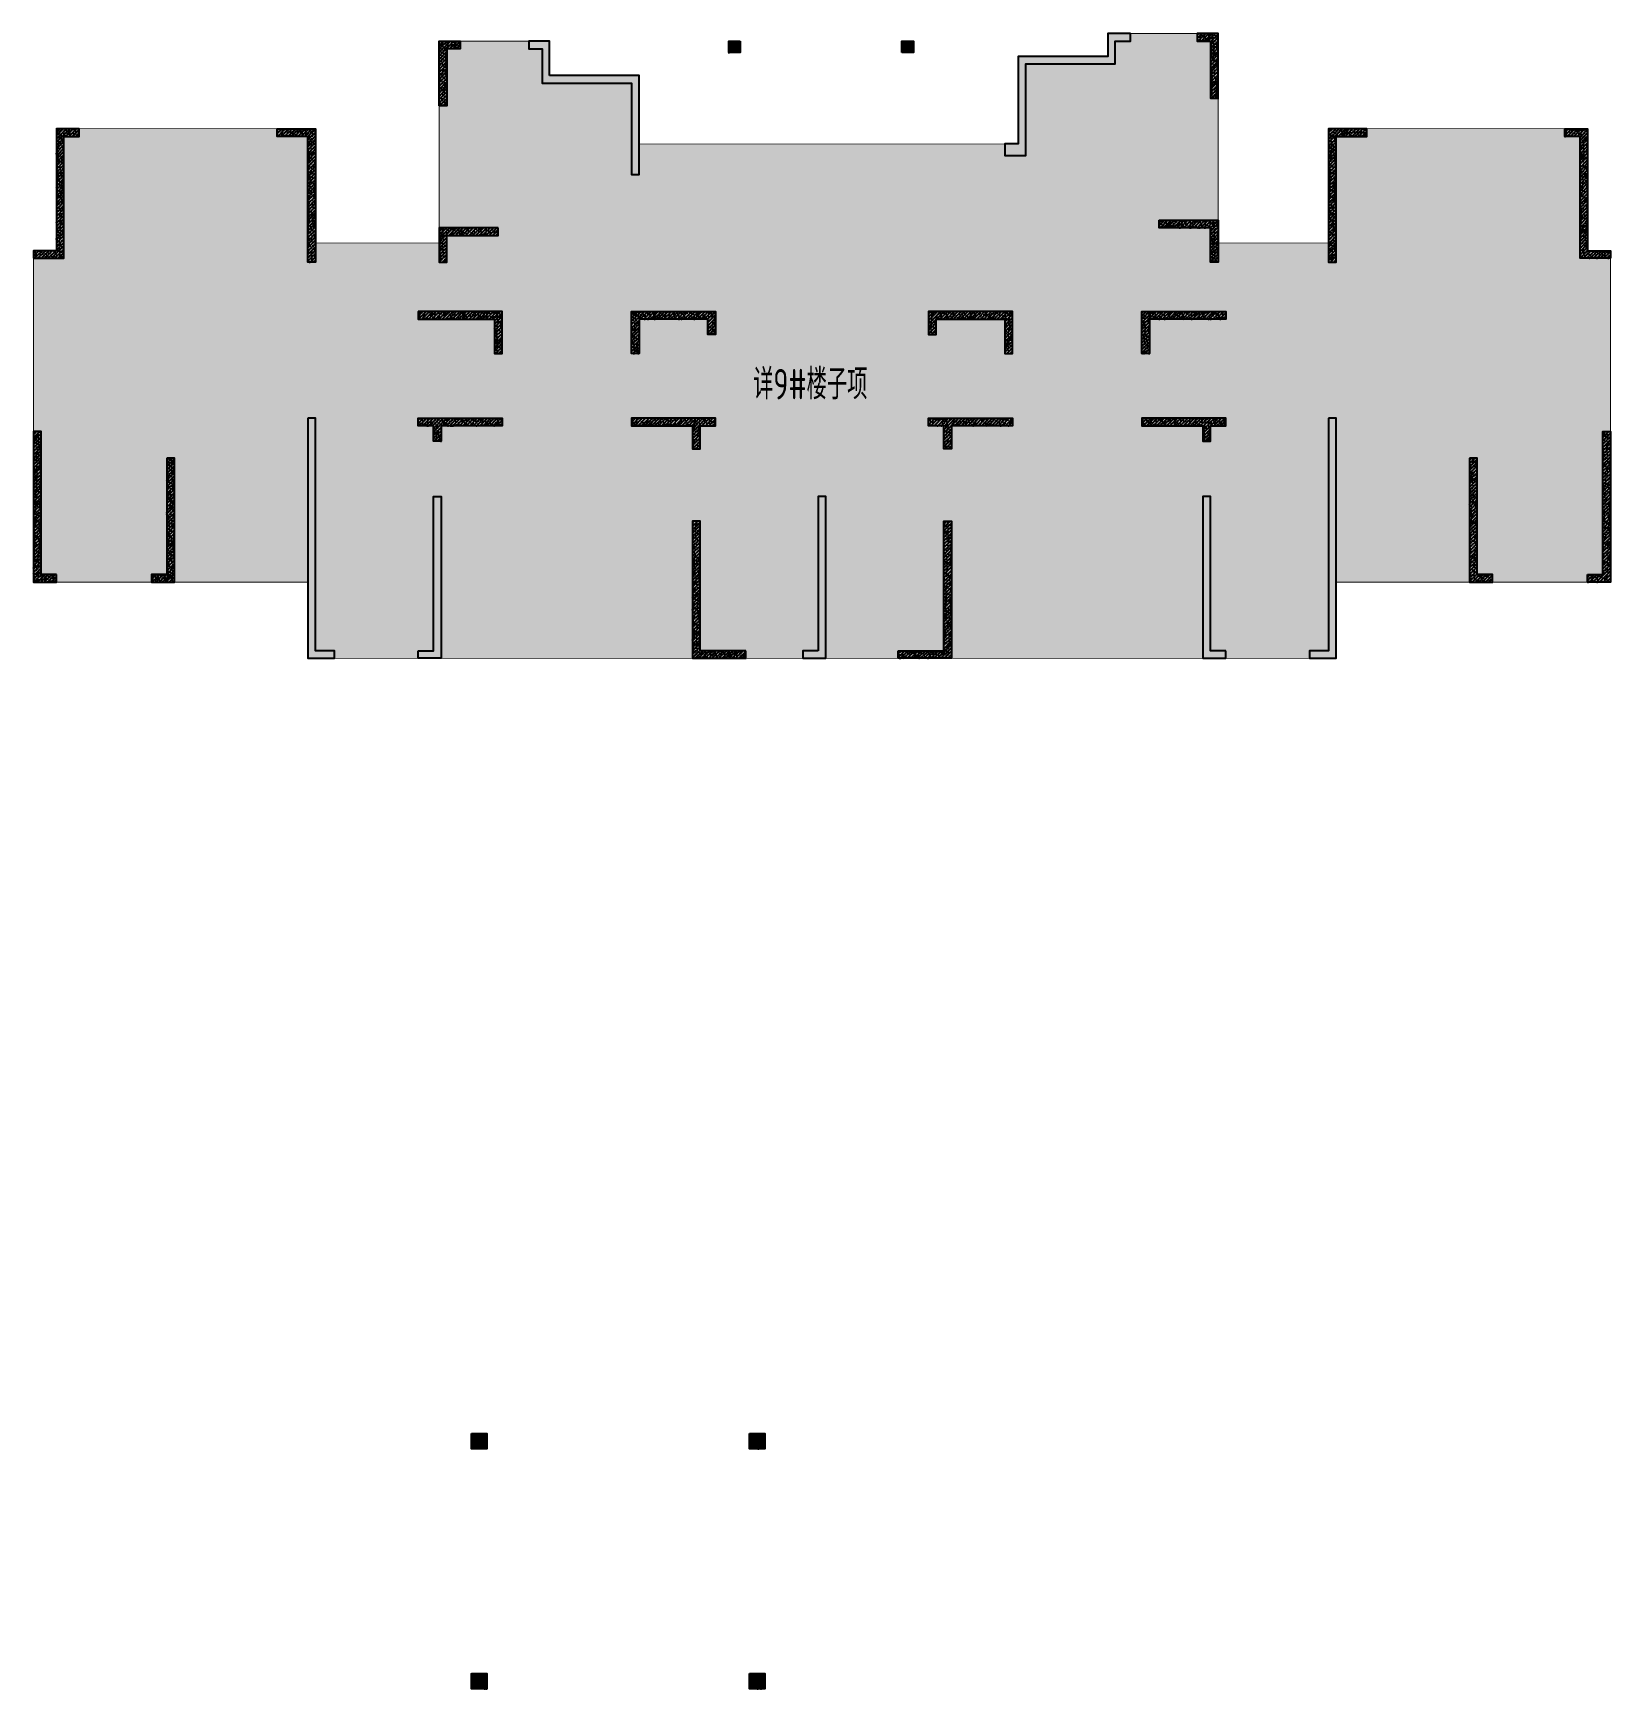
# Model space of a CAD drawing. Extents: x 923964 to 1204934, y 804567 to 1705037.
# Drawn here: x 944414 to 985834, y 805077 to 848537 of the extents above; entities that cross this region are included whole.
import ezdxf
from ezdxf.enums import TextEntityAlignment as Align

# ---------------------------------------------------------------- set-up
doc = ezdxf.new("R2010")
doc.units = 0
doc.header["$LTSCALE"] = 500
for name, color, linetype in [('S_COLU', 2, 'CONTINUOUS'), ('S_COLU_HACH', 15, 'CONTINUOUS'), ('S_WALL', 2, 'CONTINUOUS'), ('S_WALL_HACH', 30, 'CONTINUOUS'), ('S_WALL_OTHE_HACH', 33, 'CONTINUOUS'), ('主楼填充1', 1, 'CONTINUOUS')]:
    doc.layers.add(name, color=color, linetype=linetype)
doc.layers.add('S_POST_OTHE', color=110, linetype='CONTINUOUS', plot=False)
doc.styles.add('TH-STYLE3', font='tssdeng.shx', dxfattribs={"width": 0.7, "bigfont": 'tssdchn.shx'})
pattern_1 = [(45, (0, -100), (-44.1941738, 44.1941738), []), (50, (0, -100), (179.315046, -15.688034), [18.75, -206.25]), (355, (0, -100), (-34.687833, 188.048033), [15, -165]), (100.4514, (14.94, -101.3), (144.627345, 172.359886), [15.935047, -175.285528]), (46.1842, (0, -50), (266.810262, -41.379754), [28.125, -309.375]), (96.6356, (22.23, -53.45), (233.665676, 243.52947), [23.90257, -262.92825]), (351.1842, (0, -50), (233.665486, 243.52965), [22.5, -247.5]), (21, (25, -62.5), (149.226763, -100.654723), [18.75, -206.25]), (326, (25, -62.5), (60.828833, 181.28751), [15, -165]), (71.4514, (37.44, -70.89), (210.055657, 80.632624), [15.935047, -175.285528]), (37.5, (0, -100), (3.0399638, 83.2234635), [0, -163, 0, -167.5, 0, -165.625]), (7.5, (0, -100), (65.7673844, 98.602928), [0, -95.5, 0, -159.25, 0, -63.125]), (327.5, (-55.75, -100), (133.455609, -5.638718), [0, -62.5, 0, -195, 0, -258.75]), (317.5, (-80.75, -100), (145.796542, 25.026246), [0, -81.25, 0, -129.5, 0, -183.75])]
pattern_2 = [(45, (654442.81, 471564.573), (-44.194174, 44.194174), []), (50, (654442.81, 471564.57), (179.315046, -15.688034), [18.75, -206.25]), (355, (654442.81, 471564.57), (-34.687833, 188.048033), [15, -165]), (100.4514, (654457.75, 471563.27), (144.627345, 172.359886), [15.93505, -175.28553]), (46.1842, (654442.8, 471614.57), (266.81026, -41.37975), [28.125, -309.375]), (96.6356, (654465.04, 471611.12), (233.66568, 243.52947), [23.90257, -262.92825]), (351.1842, (654442.8, 471614.57), (233.66549, 243.52965), [22.5, -247.5]), (21, (654467.81, 471602.07), (149.226763, -100.654723), [18.75, -206.25]), (326, (654467.81, 471602.07), (60.82883, 181.28751), [15, -165]), (71.4514, (654480.24, 471593.69), (210.05566, 80.632624), [15.93505, -175.28553]), (37.5, (654442.81, 471564.57), (3.039964, 83.2234635), [0, -163, 0, -167.5, 0, -165.625]), (7.5, (654442.81, 471564.57), (65.767384, 98.602928), [0, -95.5, 0, -159.25, 0, -63.125]), (327.5, (654387.06, 471564.57), (133.455609, -5.638718), [0, -62.5, 0, -195, 0, -258.75]), (317.5, (654362.06, 471564.57), (145.796542, 25.026246), [0, -81.25, 0, -129.5, 0, -183.75])]
pattern_3 = [(45, (648710.967, 518324.16), (-44.194174, 44.194174), []), (50, (648710.97, 518324.16), (179.315046, -15.688034), [18.75, -206.25]), (355, (648710.97, 518324.16), (-34.68783, 188.04803), [15, -165]), (100.4514, (648725.91, 518322.85), (144.627345, 172.359886), [15.93505, -175.28553]), (46.1842, (648710.97, 518374.16), (266.81026, -41.37975), [28.125, -309.375]), (96.6356, (648733.2, 518370.7), (233.66568, 243.52947), [23.90257, -262.92825]), (351.1842, (648710.97, 518374.16), (233.66549, 243.52965), [22.5, -247.5]), (21, (648735.97, 518361.66), (149.226763, -100.654723), [18.75, -206.25]), (326, (648735.97, 518361.66), (60.82883, 181.28751), [15, -165]), (71.4514, (648748.4, 518353.27), (210.05566, 80.632624), [15.93505, -175.28553]), (37.5, (648710.967, 518324.16), (3.039964, 83.2234635), [0, -163, 0, -167.5, 0, -165.625]), (7.5, (648710.97, 518324.16), (65.767384, 98.602928), [0, -95.5, 0, -159.25, 0, -63.125]), (327.5, (648655.22, 518324.16), (133.455609, -5.638718), [0, -62.5, 0, -195, 0, -258.75]), (317.5, (648630.22, 518324.16), (145.796542, 25.026246), [0, -81.25, 0, -129.5, 0, -183.75])]
pattern_4 = [(45, (648710.967, 218324.16), (-44.194174, 44.194174), []), (50, (648710.97, 218324.16), (179.315046, -15.688034), [18.75, -206.25]), (355, (648710.97, 218324.16), (-34.687833, 188.048033), [15, -165]), (100.4514, (648725.91, 218322.85), (144.627345, 172.359886), [15.935047, -175.28553]), (46.1842, (648710.97, 218374.16), (266.81026, -41.379754), [28.125, -309.375]), (96.6356, (648733.2, 218370.7), (233.66568, 243.52947), [23.90257, -262.92825]), (351.1842, (648710.97, 218374.16), (233.66549, 243.52965), [22.5, -247.5]), (21, (648735.97, 218361.66), (149.226763, -100.654723), [18.75, -206.25]), (326, (648735.97, 218361.66), (60.828833, 181.28751), [15, -165]), (71.4514, (648748.4, 218353.27), (210.055657, 80.632624), [15.935047, -175.28553]), (37.5, (648710.967, 218324.16), (3.039964, 83.2234635), [0, -163, 0, -167.5, 0, -165.625]), (7.5, (648710.97, 218324.16), (65.767384, 98.602928), [0, -95.5, 0, -159.25, 0, -63.125]), (327.5, (648655.22, 218324.16), (133.455609, -5.638718), [0, -62.5, 0, -195, 0, -258.75]), (317.5, (648630.22, 218324.16), (145.796542, 25.026246), [0, -81.25, 0, -129.5, 0, -183.75])]

msp = doc.modelspace()

# ---------------------------------------------------------------- hatches: boundary and pattern name
at = {"layer": 'S_COLU_HACH'}
h = msp.add_hatch(color=256, dxfattribs=at)
h.dxf.hatch_style = 1
h.paths.add_polyline_path([(962974, 848327), (962974, 848027), (962674, 848027), (962674, 848327)])
h = msp.add_hatch(color=256, dxfattribs=at)
h.dxf.hatch_style = 1
h.paths.add_polyline_path([(967224, 848027), (967224, 848327), (967524, 848327), (967524, 848027)])
h = msp.add_hatch(color=256, dxfattribs=at)
h.dxf.hatch_style = 1
h.paths.add_polyline_path([(955923, 811777), (956323, 811777), (956323, 811377), (955923, 811377)])
h = msp.add_hatch(color=256, dxfattribs=at)
h.dxf.hatch_style = 1
h.paths.add_polyline_path([(963223, 811777), (963623, 811777), (963623, 811377), (963223, 811377)])
h = msp.add_hatch(color=256, dxfattribs=at)
h.dxf.hatch_style = 1
h.paths.add_polyline_path([(955923, 805477), (956323, 805477), (956323, 805077), (955923, 805077)])
h = msp.add_hatch(color=256, dxfattribs=at)
h.dxf.hatch_style = 1
h.paths.add_polyline_path([(963223, 805477), (963623, 805477), (963623, 805077), (963223, 805077)])
at = {"layer": 'S_WALL_HACH'}
h = msp.add_hatch(color=256, dxfattribs=at)
h.dxf.hatch_style = 1
h.paths.add_polyline_path([(973224, 848527), (972624, 848527), (972624, 847927), (970274, 847927), (970274, 845627), (969924, 845627), (969924, 845327), (970474, 845327), (970474, 847727), (972624, 847727), (972824, 847727), (972824, 848327), (973224, 848327)])
h = msp.add_hatch(color=256, dxfattribs=at)
h.dxf.hatch_style = 1
h.paths.add_polyline_path([(975524, 846827), (975524, 848527), (974974, 848527), (974974, 848327), (975324, 848327), (975324, 846827)])
h = msp.add_hatch(color=256, dxfattribs=at)
h.dxf.hatch_style = 1
h.paths.add_polyline_path([(955074, 846627), (955074, 848327), (955624, 848327), (955624, 848127), (955274, 848127), (955274, 846627)])
h = msp.add_hatch(color=256, dxfattribs=at)
h.dxf.hatch_style = 1
h.paths.add_polyline_path([(957974, 847427), (957974, 848327), (957424, 848327), (957424, 848127), (957774, 848127), (957774, 847227), (957974, 847227), (960124, 847227), (960124, 844827), (960324, 844827), (960324, 847427)])
h = msp.add_hatch(color=256, dxfattribs=at)
h.dxf.hatch_style = 1
h.paths.add_polyline_path([(944424, 842627), (945224, 842627), (945224, 845827), (945624, 845827), (945624, 846027), (945024, 846027), (945024, 842827), (944424, 842827)])
h = msp.add_hatch(color=256, dxfattribs=at)
h.dxf.hatch_style = 1
h.paths.add_polyline_path([(951624, 845827), (950824, 845827), (950824, 846027), (951824, 846027), (951824, 842527), (951624, 842527)])
h = msp.add_hatch(color=256, dxfattribs=at)
h.dxf.hatch_style = 1
h.paths.add_polyline_path([(978624, 845827), (979424, 845827), (979424, 846027), (978424, 846027), (978424, 842527), (978624, 842527)])
h = msp.add_hatch(color=256, dxfattribs=at)
h.dxf.hatch_style = 1
h.paths.add_polyline_path([(985824, 842627), (985024, 842627), (985024, 845827), (984624, 845827), (984624, 846027), (985224, 846027), (985224, 842827), (985824, 842827)])
h = msp.add_hatch(color=256, dxfattribs=at)
h.dxf.hatch_style = 1
h.paths.add_polyline_path([(973974, 843627), (975524, 843627), (975524, 842527), (975324, 842527), (975324, 843427), (973974, 843427)])
h = msp.add_hatch(color=256, dxfattribs=at)
h.dxf.hatch_style = 1
h.paths.add_polyline_path([(956624, 843427), (955074, 843427), (955074, 842527), (955274, 842527), (955274, 843227), (956624, 843227)])
h = msp.add_hatch(color=256, dxfattribs=at)
h.dxf.hatch_style = 1
h.paths.add_polyline_path([(954524, 841227), (954524, 841027), (956524, 841027), (956524, 840127), (956724, 840127), (956724, 841227)])
h = msp.add_hatch(color=256, dxfattribs=at)
h.dxf.hatch_style = 1
h.paths.add_polyline_path([(960124, 840327), (960124, 841227), (962324, 841227), (962324, 840627), (962124, 840627), (962124, 841027), (960324, 841027), (960324, 840127), (960125, 840127), (960125, 840327)])
h = msp.add_hatch(color=256, dxfattribs=at)
h.dxf.hatch_style = 1
h.paths.add_polyline_path([(970124, 840327), (970124, 841227), (967924, 841227), (967924, 840627), (968124, 840627), (968124, 841027), (969924, 841027), (969924, 840127), (970123, 840127), (970123, 840327)])
h = msp.add_hatch(color=256, dxfattribs=at)
h.dxf.hatch_style = 1
h.paths.add_polyline_path([(973524, 840327), (973524, 841227), (975724, 841227), (975724, 841027), (975524, 841027), (975524, 841027), (973724, 841027), (973724, 840127), (973524, 840127), (973524, 840327)])
h = msp.add_hatch(color=256, dxfattribs=at)
h.dxf.hatch_style = 1
h.paths.add_polyline_path([(951624, 838427), (951624, 832127), (952324, 832127), (952324, 832327), (951824, 832327), (951824, 838427)])
h = msp.add_hatch(color=256, dxfattribs=at)
h.dxf.hatch_style = 1
h.paths.add_polyline_path([(955124, 838227), (955124, 837827), (954924, 837827), (954924, 838227), (954524, 838227), (954524, 838427), (956524, 838427), (956524, 838427), (956724, 838427), (956724, 838227)])
h = msp.add_hatch(color=256, dxfattribs=at)
h.dxf.hatch_style = 1
h.paths.add_polyline_path([(961724, 838227), (961724, 837627), (961924, 837627), (961924, 838227), (962324, 838227), (962324, 838427), (960324, 838427), (960324, 838427), (960124, 838427), (960124, 838227)])
h = msp.add_hatch(color=256, dxfattribs=at)
h.dxf.hatch_style = 1
h.paths.add_polyline_path([(968523, 838227), (968523, 837627), (968323, 837627), (968323, 838227), (967923, 838227), (967923, 838427), (969923, 838427), (969923, 838427), (970123, 838427), (970123, 838227)])
h = msp.add_hatch(color=256, dxfattribs=at)
h.dxf.hatch_style = 1
h.paths.add_polyline_path([(975124, 838227), (975124, 837827), (975324, 837827), (975324, 838227), (975724, 838227), (975724, 838427), (973724, 838427), (973724, 838427), (973524, 838427), (973524, 838227)])
h = msp.add_hatch(color=256, dxfattribs=at)
h.dxf.hatch_style = 1
h.paths.add_polyline_path([(978424, 838427), (978424, 832327), (977924, 832327), (977924, 832127), (978624, 832127), (978624, 838427)])
h = msp.add_hatch(color=256, dxfattribs=at)
h.dxf.hatch_style = 1
h.paths.add_polyline_path([(945024, 834327), (944624, 834327), (944624, 838077), (944424, 838077), (944424, 834127), (945024, 834127)])
h = msp.add_hatch(color=256, dxfattribs=at)
h.dxf.hatch_style = 1
h.paths.add_polyline_path([(985224, 834327), (985624, 834327), (985624, 838077), (985824, 838077), (985824, 834127), (985224, 834127)])
h = msp.add_hatch(color=256, dxfattribs=at)
h.dxf.hatch_style = 1
h.paths.add_polyline_path([(947924, 837377), (947924, 834327), (947524, 834327), (947524, 834127), (948124, 834127), (948124, 837377)])
h = msp.add_hatch(color=256, dxfattribs=at)
h.dxf.hatch_style = 1
h.paths.add_polyline_path([(982124, 837377), (982124, 834127), (982724, 834127), (982724, 834327), (982324, 834327), (982324, 837377)])
h = msp.add_hatch(color=256, dxfattribs=at)
h.dxf.hatch_style = 1
h.paths.add_polyline_path([(954524, 832327), (954924, 832327), (954924, 836377), (955124, 836377), (955124, 832127), (954524, 832127)])
h = msp.add_hatch(color=256, dxfattribs=at)
h.dxf.hatch_style = 1
h.paths.add_polyline_path([(965024, 832327), (964624, 832327), (964624, 832127), (965224, 832127), (965224, 836377), (965024, 836377)])
h = msp.add_hatch(color=256, dxfattribs=at)
h.dxf.hatch_style = 1
h.paths.add_polyline_path([(975724, 832327), (975324, 832327), (975324, 836377), (975124, 836377), (975124, 832127), (975724, 832127)])
h = msp.add_hatch(color=256, dxfattribs=at)
h.dxf.hatch_style = 1
h.paths.add_polyline_path([(963124, 832327), (961924, 832327), (961924, 835727), (961724, 835727), (961724, 832127), (963124, 832127)])
h = msp.add_hatch(color=256, dxfattribs=at)
h.dxf.hatch_style = 1
h.paths.add_polyline_path([(967124, 832327), (968324, 832327), (968324, 835727), (968524, 835727), (968524, 832127), (967124, 832127)])
at = {"layer": 'S_WALL_OTHE_HACH'}
h = msp.add_hatch(dxfattribs=at)
h.set_pattern_fill('钢筋混凝土', color=256, scale=25)
h.set_pattern_definition(pattern_2)
h.paths.add_polyline_path([(973224, 848527), (972624, 848527), (972624, 847927), (970274, 847927), (970274, 845627), (969924, 845627), (969924, 845327), (970474, 845327), (970474, 847727), (972624, 847727), (972824, 847727), (972824, 848327), (973224, 848327)])
h = msp.add_hatch(dxfattribs=at)
h.set_pattern_fill('钢筋混凝土', color=256, scale=25)
h.set_pattern_definition(pattern_2)
h.paths.add_polyline_path([(975524, 846827), (975524, 848527), (974974, 848527), (974974, 848327), (975324, 848327), (975324, 846827)])
h = msp.add_hatch(dxfattribs=at)
h.set_pattern_fill('钢筋混凝土', color=256, scale=25)
h.set_pattern_definition(pattern_2)
h.paths.add_polyline_path([(955074, 846627), (955074, 848327), (955624, 848327), (955624, 848127), (955274, 848127), (955274, 846627)])
h = msp.add_hatch(dxfattribs=at)
h.set_pattern_fill('钢筋混凝土', color=256, scale=25)
h.set_pattern_definition(pattern_2)
h.paths.add_polyline_path([(957974, 847427), (957974, 848327), (957424, 848327), (957424, 848127), (957774, 848127), (957774, 847227), (957974, 847227), (960124, 847227), (960124, 844827), (960324, 844827), (960324, 847427)])
h = msp.add_hatch(dxfattribs=at)
h.set_pattern_fill('钢筋混凝土', color=256, scale=25, angle=-90)
h.set_pattern_definition([(315, (633120.683, 1162290.3), (44.194174, 44.194174), []), (320, (633120.68, 1162290.3), (-15.688034, -179.315046), [18.75, -206.25]), (265, (633120.68, 1162290.3), (188.04803, 34.68783), [15, -165]), (10.4514, (633119.38, 1162275.36), (172.359886, -144.627345), [15.93505, -175.28553]), (316.1842, (633170.68, 1162290.3), (-41.37975, -266.81026), [28.125, -309.375]), (6.6356, (633167.24, 1162268.06), (243.52947, -233.66568), [23.90257, -262.92825]), (261.1842, (633170.68, 1162290.3), (243.52965, -233.66549), [22.5, -247.5]), (291, (633158.18, 1162265.3), (-100.654723, -149.226763), [18.75, -206.25]), (236, (633158.18, 1162265.3), (181.28751, -60.82883), [15, -165]), (341.4514, (633149.8, 1162252.86), (80.632624, -210.05566), [15.93505, -175.28553]), (307.5, (633120.683, 1162290.3), (83.2234635, -3.039964), [0, -163, 0, -167.5, 0, -165.625]), (277.5, (633120.68, 1162290.3), (98.602928, -65.767384), [0, -95.5, 0, -159.25, 0, -63.125]), (237.5, (633120.68, 1162346.05), (-5.638718, -133.455609), [0, -62.5, 0, -195, 0, -258.75]), (227.5, (633120.68, 1162371.05), (25.026246, -145.796542), [0, -81.25, 0, -129.5, 0, -183.75])])
h.paths.add_polyline_path([(962974, 848327), (962974, 848027), (962674, 848027), (962674, 848327)])
h = msp.add_hatch(dxfattribs=at)
h.set_pattern_fill('钢筋混凝土', color=256, scale=25, angle=90)
h.set_pattern_definition([(135, (1297127.107, 529464.44), (-44.194174, -44.194174), []), (140, (1297127.1, 529464.44), (15.688034, 179.315046), [18.75, -206.25]), (85, (1297127.1, 529464.44), (-188.04803, -34.68783), [15, -165]), (190.4514, (1297128.41, 529479.38), (-172.359886, 144.627345), [15.93505, -175.28553]), (136.1842, (1297077.1, 529464.44), (41.37975, 266.81026), [28.125, -309.375]), (186.6356, (1297080.56, 529486.68), (-243.52947, 233.66568), [23.90257, -262.92825]), (81.1842, (1297077.1, 529464.44), (-243.52965, 233.66549), [22.5, -247.5]), (111, (1297089.6, 529489.44), (100.654723, 149.226763), [18.75, -206.25]), (56, (1297089.6, 529489.44), (-181.28751, 60.82883), [15, -165]), (161.4514, (1297098, 529501.88), (-80.632624, 210.05566), [15.93505, -175.28553]), (127.5, (1297127.107, 529464.44), (-83.2234635, 3.039964), [0, -163, 0, -167.5, 0, -165.625]), (97.5, (1297127.11, 529464.44), (-98.602928, 65.767384), [0, -95.5, 0, -159.25, 0, -63.125]), (57.5, (1297127.11, 529408.69), (5.638718, 133.455609), [0, -62.5, 0, -195, 0, -258.75]), (47.5, (1297127.11, 529383.69), (-25.026246, 145.796542), [0, -81.25, 0, -129.5, 0, -183.75])])
h.paths.add_polyline_path([(967224, 848027), (967224, 848327), (967524, 848327), (967524, 848027)])
h = msp.add_hatch(dxfattribs=at)
h.set_pattern_fill('钢筋混凝土', color=256, scale=25)
h.set_pattern_definition(pattern_2)
h.paths.add_polyline_path([(944424, 842627), (945224, 842627), (945224, 845827), (945624, 845827), (945624, 846027), (945024, 846027), (945024, 842827), (944424, 842827)])
h = msp.add_hatch(dxfattribs=at)
h.set_pattern_fill('钢筋混凝土', color=256, scale=25)
h.set_pattern_definition(pattern_2)
h.paths.add_polyline_path([(951624, 845827), (950824, 845827), (950824, 846027), (951824, 846027), (951824, 842527), (951624, 842527)])
h = msp.add_hatch(dxfattribs=at)
h.set_pattern_fill('钢筋混凝土', color=256, scale=25)
h.set_pattern_definition(pattern_2)
h.paths.add_polyline_path([(978624, 845827), (979424, 845827), (979424, 846027), (978424, 846027), (978424, 842527), (978624, 842527)])
h = msp.add_hatch(dxfattribs=at)
h.set_pattern_fill('钢筋混凝土', color=256, scale=25)
h.set_pattern_definition(pattern_2)
h.paths.add_polyline_path([(985824, 842627), (985024, 842627), (985024, 845827), (984624, 845827), (984624, 846027), (985224, 846027), (985224, 842827), (985824, 842827)])
h = msp.add_hatch(dxfattribs=at)
h.set_pattern_fill('钢筋混凝土', color=256, scale=25)
h.set_pattern_definition(pattern_4)
h.paths.add_polyline_path([(973974, 843627), (975524, 843627), (975524, 842527), (975324, 842527), (975324, 843427), (973974, 843427)])
h = msp.add_hatch(dxfattribs=at)
h.set_pattern_fill('钢筋混凝土', color=256, scale=25)
h.set_pattern_definition(pattern_4)
h.paths.add_polyline_path([(956624, 843427), (955074, 843427), (955074, 842527), (955274, 842527), (955274, 843227), (956624, 843227)])
h = msp.add_hatch(dxfattribs=at)
h.set_pattern_fill('钢筋混凝土', color=256, scale=25)
h.set_pattern_definition(pattern_3)
h.paths.add_polyline_path([(954524, 841227), (954524, 841027), (956524, 841027), (956524, 840127), (956724, 840127), (956724, 841227)])
h = msp.add_hatch(dxfattribs=at)
h.set_pattern_fill('钢筋混凝土', color=256, scale=25)
h.set_pattern_definition(pattern_2)
h.paths.add_polyline_path([(960124, 840327), (960124, 841227), (962324, 841227), (962324, 840627), (962124, 840627), (962124, 841027), (960324, 841027), (960324, 840127), (960125, 840127), (960125, 840327)])
h = msp.add_hatch(dxfattribs=at)
h.set_pattern_fill('钢筋混凝土', color=256, scale=25)
h.set_pattern_definition(pattern_2)
h.paths.add_polyline_path([(970124, 840327), (970124, 841227), (967924, 841227), (967924, 840627), (968124, 840627), (968124, 841027), (969924, 841027), (969924, 840127), (970123, 840127), (970123, 840327)])
h = msp.add_hatch(dxfattribs=at)
h.set_pattern_fill('钢筋混凝土', color=256, scale=25)
h.set_pattern_definition(pattern_2)
h.paths.add_polyline_path([(973524, 840327), (973524, 841227), (975724, 841227), (975724, 841027), (975524, 841027), (975524, 841027), (973724, 841027), (973724, 840127), (973524, 840127), (973524, 840327)])
h = msp.add_hatch(dxfattribs=at)
h.set_pattern_fill('钢筋混凝土', color=256, scale=25)
h.set_pattern_definition(pattern_3)
h.paths.add_polyline_path([(951624, 838427), (951624, 832127), (952324, 832127), (952324, 832327), (951824, 832327), (951824, 838427)])
h = msp.add_hatch(dxfattribs=at)
h.set_pattern_fill('钢筋混凝土', color=256, scale=25)
h.set_pattern_definition(pattern_2)
h.paths.add_polyline_path([(955124, 838227), (955124, 837827), (954924, 837827), (954924, 838227), (954524, 838227), (954524, 838427), (956524, 838427), (956524, 838427), (956724, 838427), (956724, 838227)])
h = msp.add_hatch(dxfattribs=at)
h.set_pattern_fill('钢筋混凝土', color=256, scale=25)
h.set_pattern_definition(pattern_2)
h.paths.add_polyline_path([(961724, 838227), (961724, 837627), (961924, 837627), (961924, 838227), (962324, 838227), (962324, 838427), (960324, 838427), (960324, 838427), (960124, 838427), (960124, 838227)])
h = msp.add_hatch(dxfattribs=at)
h.set_pattern_fill('钢筋混凝土', color=256, scale=25)
h.set_pattern_definition(pattern_2)
h.paths.add_polyline_path([(968523, 838227), (968523, 837627), (968323, 837627), (968323, 838227), (967923, 838227), (967923, 838427), (969923, 838427), (969923, 838427), (970123, 838427), (970123, 838227)])
h = msp.add_hatch(dxfattribs=at)
h.set_pattern_fill('钢筋混凝土', color=256, scale=25)
h.set_pattern_definition(pattern_2)
h.paths.add_polyline_path([(975124, 838227), (975124, 837827), (975324, 837827), (975324, 838227), (975724, 838227), (975724, 838427), (973724, 838427), (973724, 838427), (973524, 838427), (973524, 838227)])
h = msp.add_hatch(dxfattribs=at)
h.set_pattern_fill('钢筋混凝土', color=256, scale=25)
h.set_pattern_definition(pattern_3)
h.paths.add_polyline_path([(978424, 838427), (978424, 832327), (977924, 832327), (977924, 832127), (978624, 832127), (978624, 838427)])
h = msp.add_hatch(dxfattribs=at)
h.set_pattern_fill('钢筋混凝土', color=256, scale=25)
h.set_pattern_definition(pattern_2)
h.paths.add_polyline_path([(945024, 834327), (944624, 834327), (944624, 838077), (944424, 838077), (944424, 834127), (945024, 834127)])
h = msp.add_hatch(dxfattribs=at)
h.set_pattern_fill('钢筋混凝土', color=256, scale=25)
h.set_pattern_definition(pattern_2)
h.paths.add_polyline_path([(985224, 834327), (985624, 834327), (985624, 838077), (985824, 838077), (985824, 834127), (985224, 834127)])
h = msp.add_hatch(dxfattribs=at)
h.set_pattern_fill('钢筋混凝土', color=256, scale=25)
h.set_pattern_definition(pattern_3)
h.paths.add_polyline_path([(947924, 837377), (947924, 834327), (947524, 834327), (947524, 834127), (948124, 834127), (948124, 837377)])
h = msp.add_hatch(dxfattribs=at)
h.set_pattern_fill('钢筋混凝土', color=256, scale=25)
h.set_pattern_definition(pattern_3)
h.paths.add_polyline_path([(982124, 837377), (982124, 834127), (982724, 834127), (982724, 834327), (982324, 834327), (982324, 837377)])
h = msp.add_hatch(dxfattribs=at)
h.set_pattern_fill('钢筋混凝土', color=256, scale=25)
h.set_pattern_definition(pattern_2)
h.paths.add_polyline_path([(954524, 832327), (954924, 832327), (954924, 836377), (955124, 836377), (955124, 832127), (954524, 832127)])
h = msp.add_hatch(dxfattribs=at)
h.set_pattern_fill('钢筋混凝土', color=256, scale=25)
h.set_pattern_definition([(45, (641042.81, 465464.585), (-44.194174, 44.194174), []), (50, (641042.81, 465464.58), (179.315046, -15.688034), [18.75, -206.25]), (355, (641042.81, 465464.58), (-34.68783, 188.04803), [15, -165]), (100.4514, (641057.75, 465463.28), (144.627345, 172.359886), [15.93505, -175.28553]), (46.1842, (641042.8, 465514.58), (266.81026, -41.37975), [28.125, -309.375]), (96.6356, (641065.04, 465511.14), (233.66568, 243.52947), [23.90257, -262.92825]), (351.1842, (641042.8, 465514.58), (233.66549, 243.52965), [22.5, -247.5]), (21, (641067.81, 465502.08), (149.226763, -100.654723), [18.75, -206.25]), (326, (641067.81, 465502.08), (60.82883, 181.28751), [15, -165]), (71.4514, (641080.24, 465493.7), (210.05566, 80.632624), [15.93505, -175.28553]), (37.5, (641042.81, 465464.585), (3.039964, 83.2234635), [0, -163, 0, -167.5, 0, -165.625]), (7.5, (641042.81, 465464.585), (65.767384, 98.602928), [0, -95.5, 0, -159.25, 0, -63.125]), (327.5, (640987.06, 465464.585), (133.455609, -5.638718), [0, -62.5, 0, -195, 0, -258.75]), (317.5, (640962.06, 465464.58), (145.796542, 25.026246), [0, -81.25, 0, -129.5, 0, -183.75])])
h.paths.add_polyline_path([(965024, 832327), (964624, 832327), (964624, 832127), (965224, 832127), (965224, 836377), (965024, 836377)])
h = msp.add_hatch(dxfattribs=at)
h.set_pattern_fill('钢筋混凝土', color=256, scale=25)
h.set_pattern_definition(pattern_2)
h.paths.add_polyline_path([(975724, 832327), (975324, 832327), (975324, 836377), (975124, 836377), (975124, 832127), (975724, 832127)])
h = msp.add_hatch(dxfattribs=at)
h.set_pattern_fill('钢筋混凝土', color=256, scale=25)
h.set_pattern_definition(pattern_2)
h.paths.add_polyline_path([(963124, 832327), (961924, 832327), (961924, 835727), (961724, 835727), (961724, 832127), (963124, 832127)])
h = msp.add_hatch(dxfattribs=at)
h.set_pattern_fill('钢筋混凝土', color=256, scale=25)
h.set_pattern_definition(pattern_2)
h.paths.add_polyline_path([(967124, 832327), (968324, 832327), (968324, 835727), (968524, 835727), (968524, 832127), (967124, 832127)])
h = msp.add_hatch(dxfattribs=at)
h.set_pattern_fill('钢筋混凝土', color=256, scale=25)
h.set_pattern_definition(pattern_1)
h.paths.add_polyline_path([(955923, 811777), (956323, 811777), (956323, 811377), (955923, 811377)])
h = msp.add_hatch(dxfattribs=at)
h.set_pattern_fill('钢筋混凝土', color=256, scale=25)
h.set_pattern_definition(pattern_1)
h.paths.add_polyline_path([(963223, 811777), (963623, 811777), (963623, 811377), (963223, 811377)])
h = msp.add_hatch(dxfattribs=at)
h.set_pattern_fill('钢筋混凝土', color=256, scale=25)
h.set_pattern_definition(pattern_1)
h.paths.add_polyline_path([(955923, 805477), (956323, 805477), (956323, 805077), (955923, 805077)])
h = msp.add_hatch(dxfattribs=at)
h.set_pattern_fill('钢筋混凝土', color=256, scale=25)
h.set_pattern_definition(pattern_1)
h.paths.add_polyline_path([(963223, 805477), (963623, 805477), (963623, 805077), (963223, 805077)])
at = {"layer": '主楼填充1'}
h = msp.add_hatch(dxfattribs=at)
h.set_pattern_fill('GRASS', color=1, scale=20)
h.set_pattern_definition([(90, (0, 0), (-359.21, 359.21), [95.25, -623.17]), (45, (0, 0), (-359.21024, 359.21024), [95.25, -412.75]), (135, (0, 0), (-359.21024, -359.21024), [95.25, -412.75])])
h.paths.add_polyline_path([(945024, 846027), (951824, 846027), (951824, 843027), (955074, 843027), (955074, 848327), (957974, 848327), (957974, 847427), (960324, 847427), (960324, 845627), (969924, 845627), (969924, 845627), (970274, 845627), (970274, 847927), (972624, 847927), (972624, 848527), (975524, 848527), (975524, 843027), (978424, 843027), (978424, 846027), (985224, 846027), (985224, 842827), (985824, 842827), (985824, 834127), (978624, 834127), (978624, 832127), (951624, 832127), (951624, 834127), (944424, 834127), (944424, 842827), (945024, 842827)])

# ---------------------------------------------------------------- linework, layer by layer
at = {"layer": 'S_COLU', "elevation": 0}
for points in [[(962974, 848327), (962974, 848027), (962674, 848027), (962674, 848327)], [(967224, 848027), (967224, 848327), (967524, 848327), (967524, 848027)]]:
    msp.add_lwpolyline(points, close=True, dxfattribs=at)
at = {"layer": 'S_COLU'}
for points in [[(955923, 811777), (956323, 811777), (956323, 811377), (955923, 811377)], [(963223, 811777), (963623, 811777), (963623, 811377), (963223, 811377)], [(955923, 805477), (956323, 805477), (956323, 805077), (955923, 805077)], [(963223, 805477), (963623, 805477), (963623, 805077), (963223, 805077)]]:
    msp.add_lwpolyline(points, close=True, dxfattribs=at)
at = {"layer": 'S_POST_OTHE', "color": 3}
for p, q in [((955923, 811777), (956323, 811377)), ((955923, 811377), (956323, 811777)), ((963223, 811777), (963623, 811377)), ((963223, 811377), (963623, 811777)), ((955923, 805477), (956323, 805077)), ((955923, 805077), (956323, 805477)), ((963223, 805477), (963623, 805077)), ((963223, 805077), (963623, 805477))]:
    msp.add_line(p, q, dxfattribs=at)
at = {"layer": 'S_WALL', "elevation": 0}
for points in [[(973224, 848527), (972624, 848527), (972624, 847927), (970274, 847927), (970274, 845627), (969924, 845627), (969924, 845327), (970474, 845327), (970474, 847727), (972624, 847727), (972624, 847727), (972824, 847727), (972824, 848327), (973224, 848327)], [(975524, 846827), (975524, 848527), (974974, 848527), (974974, 848327), (975324, 848327), (975324, 846827)], [(955074, 846627), (955074, 848327), (955624, 848327), (955624, 848127), (955274, 848127), (955274, 846627)], [(957974, 847427), (957974, 848327), (957424, 848327), (957424, 848127), (957774, 848127), (957774, 847227), (957974, 847227), (957974, 847227), (960124, 847227), (960124, 844827), (960324, 844827), (960324, 847427), (957974, 847427)], [(944424, 842627), (945224, 842627), (945224, 845827), (945624, 845827), (945624, 846027), (945024, 846027), (945024, 842827), (944424, 842827), (944424, 842627)], [(951624, 845827), (950824, 845827), (950824, 846027), (951824, 846027), (951824, 842527), (951624, 842527)], [(978624, 845827), (979424, 845827), (979424, 846027), (978424, 846027), (978424, 842527), (978624, 842527)], [(985824, 842627), (985024, 842627), (985024, 845827), (984624, 845827), (984624, 846027), (985224, 846027), (985224, 842827), (985824, 842827), (985824, 842627)], [(973974, 843627), (975524, 843627), (975524, 842527), (975324, 842527), (975324, 843427), (973974, 843427)], [(956624, 843427), (955074, 843427), (955074, 842527), (955274, 842527), (955274, 843227), (956624, 843227)], [(954524, 841227), (954524, 841027), (956524, 841027), (956524, 840127), (956724, 840127), (956724, 841227)], [(960124, 840327), (960124, 841227), (962324, 841227), (962324, 840627), (962124, 840627), (962124, 841027), (960324, 841027), (960324, 840127), (960125, 840127), (960125, 840327)], [(970124, 840327), (970124, 841227), (967924, 841227), (967924, 840627), (968124, 840627), (968124, 841027), (969924, 841027), (969924, 840127), (970123, 840127), (970123, 840327)], [(973524, 840327), (973524, 841227), (975724, 841227), (975724, 841027), (975524, 841027), (975524, 841027), (973724, 841027), (973724, 840127), (973524, 840127), (973524, 840327)], [(951624, 838427), (951624, 832127), (952324, 832127), (952324, 832327), (951824, 832327), (951824, 838427)], [(955124, 838227), (955124, 837827), (954924, 837827), (954924, 838227), (954524, 838227), (954524, 838427), (956524, 838427), (956524, 838427), (956724, 838427), (956724, 838427), (956724, 838227), (955124, 838227)], [(961724, 838227), (961724, 837627), (961924, 837627), (961924, 838227), (962324, 838227), (962324, 838427), (960324, 838427), (960324, 838427), (960124, 838427), (960124, 838427), (960124, 838227), (961724, 838227)], [(968523, 838227), (968523, 837627), (968323, 837627), (968323, 838227), (967923, 838227), (967923, 838427), (969923, 838427), (969923, 838427), (970123, 838427), (970123, 838427), (970123, 838227), (968523, 838227)], [(975124, 838227), (975124, 837827), (975324, 837827), (975324, 838227), (975724, 838227), (975724, 838427), (973724, 838427), (973724, 838427), (973524, 838427), (973524, 838427), (973524, 838227), (975124, 838227)], [(978424, 838427), (978424, 832327), (977924, 832327), (977924, 832127), (978624, 832127), (978624, 838427)], [(945024, 834327), (944624, 834327), (944624, 838077), (944424, 838077), (944424, 834127), (945024, 834127)], [(985224, 834327), (985624, 834327), (985624, 838077), (985824, 838077), (985824, 834127), (985224, 834127)], [(947924, 837377), (947924, 834327), (947524, 834327), (947524, 834127), (948124, 834127), (948124, 837377)], [(982124, 837377), (982124, 834127), (982724, 834127), (982724, 834327), (982324, 834327), (982324, 837377)], [(954524, 832327), (954924, 832327), (954924, 836377), (955124, 836377), (955124, 832127), (954524, 832127)], [(965024, 832327), (964624, 832327), (964624, 832127), (965224, 832127), (965224, 836377), (965024, 836377)], [(975724, 832327), (975324, 832327), (975324, 836377), (975124, 836377), (975124, 832127), (975724, 832127)], [(963124, 832327), (961924, 832327), (961924, 835727), (961724, 835727), (961724, 832127), (963124, 832127)], [(967124, 832327), (968324, 832327), (968324, 835727), (968524, 835727), (968524, 832127), (967124, 832127)]]:
    msp.add_lwpolyline(points, close=True, dxfattribs=at)
at = {"layer": '主楼填充1', "color": 1, "const_width": 20, "elevation": 0}
msp.add_lwpolyline([(945024, 846027), (951824, 846027), (951824, 843027), (955074, 843027), (955074, 848327), (957974, 848327), (957974, 847427), (960324, 847427), (960324, 845627), (969924, 845627), (969924, 845627), (970274, 845627), (970274, 847927), (972624, 847927), (972624, 848527), (975524, 848527), (975524, 843027), (978424, 843027), (978424, 846027), (985224, 846027), (985224, 842827), (985824, 842827), (985824, 834127), (978624, 834127), (978624, 832127), (951624, 832127), (951624, 834127), (944424, 834127), (944424, 842827), (945024, 842827)], close=True, dxfattribs=at)

# ---------------------------------------------------------------- texts
at = {"layer": '主楼填充1', "color": 1, "style": 'TH-STYLE3', "width": 0.7}
msp.add_text('详9#楼子项', height=800, rotation=360, dxfattribs=at).set_placement((964816, 839323, 0), align=Align.MIDDLE_CENTER)

doc.saveas('drawing.dxf')
